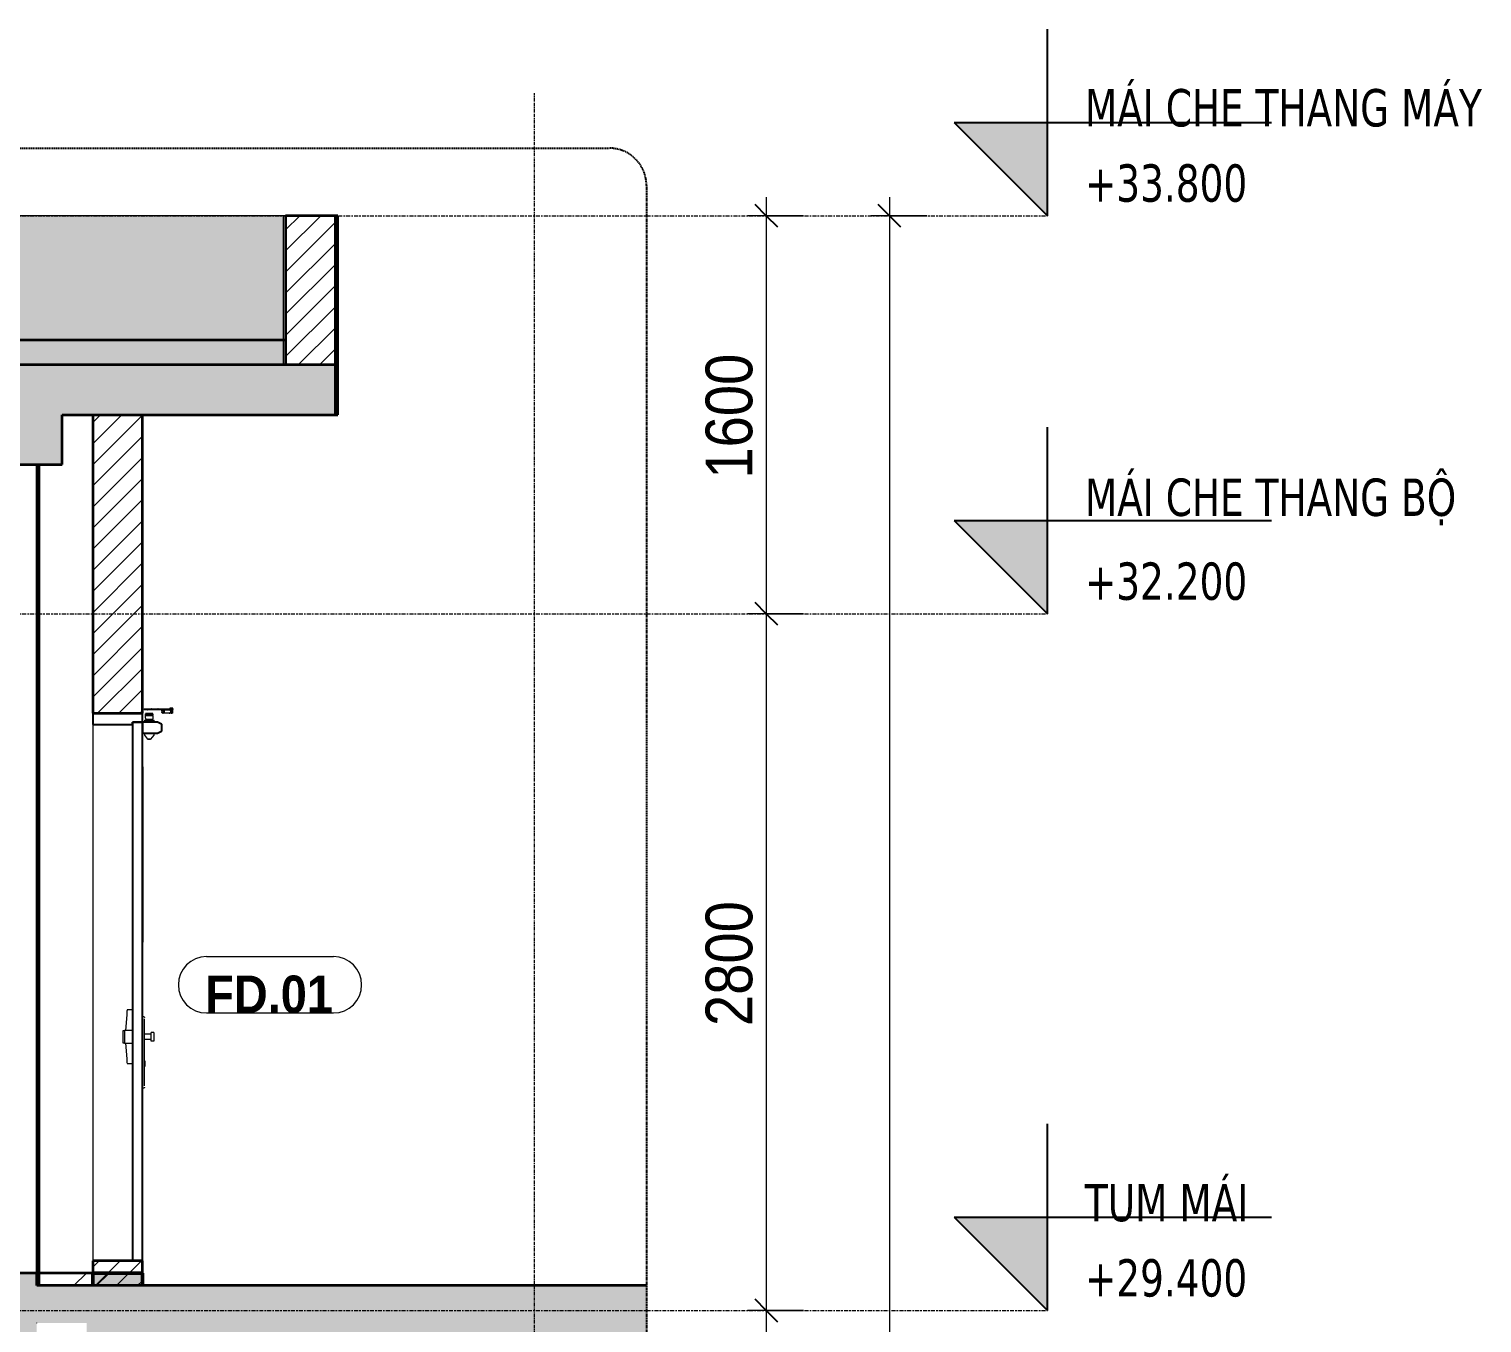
# Model space of a CAD drawing. Header units: millimetres. Extents: x 39389 to 101854, y -4225 to 80933.
# Drawn here: x 93752 to 99590, y 29350 to 34550 of the extents above; entities that cross this region are included whole.
import ezdxf

# ---------------------------------------------------------------- set-up
doc = ezdxf.new("R2010")
doc.units = ezdxf.units.MM
for name, pattern in [('Centre', [31.75, 6.35, -4.7625, 15.875, -4.7625]), ('Grid Line', [22.225, 12.7, -3.175, 3.175, -3.175]), ('Hidden', [7.14375, 4.7625, -2.38125])]:
    doc.linetypes.add(name, pattern=pattern)
for name, color, linetype, lineweight in [('0-5', 90, 'Continuous', 5), ('A-ANNO-DIMS', 211, 'Continuous', 9), ('A-ANNO-DIMS-75', 211, 'Continuous', 9), ('A-DETL-GENF', 92, 'Continuous', 18), ('A-DETL-GENF-2', 254, 'Continuous', 18), ('A-DETL-GENF-3', 92, 'Hidden', 25), ('A-DETL-MEDM', 33, 'Continuous', 35), ('A-DOOR', 31, 'Continuous', 18), ('A-DOOR-4', 31, 'Continuous', 25), ('A-DOOR-FRAM', 31, 'Continuous', 25), ('A-DOOR-FRAM-1', 31, 'Continuous', 18), ('A-DOOR-IDEN', 31, 'Continuous', 9), ('A-FLOR-FNSH-1', 7, 'Continuous', 35), ('A-FLOR-LEVL', 51, 'Continuous', 9), ('A-FLOR-LEVL-1', 51, 'Continuous', 25), ('A-FLOR-LEVL-2', 51, 'Centre', 9), ('A-FLOR-PATT-1', 253, 'Continuous', 18), ('A-FLOR-PATT-2', 8, 'Continuous', 18), ('A-WALL', 113, 'Continuous', 18), ('A-WALL-2', 7, 'Continuous', 35), ('A-WALL-FNSH-1', 250, 'Continuous', 18), ('A-WALL-PATT-1', 111, 'Continuous', 18), ('A-WALL-PATT-4', 111, 'Continuous', 5), ('S-BEAM-1', 43, 'Continuous', 5), ('S-BEAM-3', 90, 'Continuous', 50), ('S-GRID-1', 1, 'Grid Line', 9)]:
    doc.layers.add(name, color=color, linetype=linetype, lineweight=lineweight)
doc.styles.add('Arial_B_2', font='arialbd.ttf', dxfattribs={"width": 0.9, "height": 150})
doc.styles.add('Tahoma_B_1', font='tahomabd.ttf', dxfattribs={"width": 0.85, "height": 150})
doc.styles.add('UTM Avo_1', font='', dxfattribs={"width": 0.9, "height": 187.5})
doc.styles.get('UTM Avo_1').set_extended_font_data('UTM Avo')
doc.dimstyles.new('1_Dim_chi_tiet_2_5_2', dxfattribs={"dimscale": 304.8, "dimtxt": 187.368928, "dimasz": 0.295276, "dimexe": 0.246063, "dimexo": 0.0625, "dimgap": 0.024606, "dimtad": 1, "dimdec": 0, "dimrnd": 5, "dimzin": 0, "dimdsep": 46, "dimtxsty": 'UTM Avo_1', "dimblk1": 'OBLIQUE', "dimblk2": 'OBLIQUE', "dimsah": 1, "dimcen": 0.09, "dimdle": 0.246063, "dimazin": 0, "dimtfac": 1, "dimtdec": 4, "dimtix": 1, "dimtmove": 0, "dimatfit": 3, "dimfxl": 0.492126, "dimfxlon": 1, "dimtvp": 1, "dimtolj": 1, "dimtzin": 0, "dimarcsym": 2})
pattern_1 = [(50, (-74605.9, 15225), (546.553, -47.817), [57.15, -628.65]), (355, (-74605.9, 15225), (-105.728, 573.17), [45.72, -502.92]), (100.451, (-74560.35, 15221), (440.828, 525.35), [48.57, -534.27]), (46.184, (-74605.9, 15377.4), (813.237, -126.128), [85.725, -942.975]), (96.636, (-74538.1, 15366.9), (712.207, 742.283), [72.855, -801.405]), (351.184, (-74605.9, 15377.4), (712.215, 742.276), [68.58, -754.38]), (21, (-74529.7, 15339.3), (454.843, -306.796), [57.15, -628.65]), (326, (-74529.7, 15339.3), (185.406, 552.564), [45.72, -502.92]), (71.451, (-74491.8, 15313.73), (640.251, 245.764), [48.57, -534.27]), (37.5, (-74605.9, 15225), (9.2664, 253.665), [5.029, -491.795, 5.029, -505.511, -504.825]), (37.5, (-74605.9, 15225), (9.2664, 253.665), [-1007.364, 5.029, -499.796]), (7.5, (-74605.9, 15225), (200.4594, 300.5414), [5.029, -286.055, 5.029, -480.365, -192.405]), (7.5, (-74605.9, 15225), (200.4594, 300.5414), [-776.478, 5.029, -187.376]), (327.5, (-74775.82, 15225), (406.7728, -17.1864), [5.029, -185.471, 5.029, -589.331, -788.67]), (327.5, (-74775.82, 15225), (406.7728, -17.1864), [-784.86, 5.029, -783.641]), (317.5, (-74852.02, 15225), (444.388, 76.28), [5.029, -242.621, 5.029, -389.687, -560.07]), (317.5, (-74852.02, 15225), (444.388, 76.28), [-642.366, 5.029, -555.041]), (45, (-74605.9, 15225), (-188.5854, 188.5854), []), (45, (-74605.9, 15510.75), (-188.5854, 188.5854), [])]
pattern_2 = [(45, (91113.644, 15225), (-42.4264, 42.4264), [])]

# ---------------------------------------------------------------- blocks, each defined once
blk = doc.blocks.new('NCV_TKTC_KET CAU_rvt-6-TKCS_THANG BỘ TB1 - MẶT CẮT')
at = {"layer": 'A-FLOR-PATT-1'}
h = blk.add_hatch(dxfattribs=at)
h.set_pattern_fill('FP_7', color=256, style=0, pattern_type=2)
h.set_pattern_definition(pattern_1)
h.paths.add_polyline_path([(-78036.9, 29350), (-78036.9, 29550), (-78038.6, 29550), (-78038.6, 29350)])
h.paths.add_polyline_path([(-71736.9, 29500), (-71511.9, 29500), (-71511.9, 29550), (-71936.9, 29550), (-71936.9, 29500), (-71900, 29500)])
h = blk.add_hatch(dxfattribs=at)
h.set_pattern_fill('FP_7', color=256, style=0, pattern_type=2)
h.set_pattern_definition(pattern_1)
h.paths.add_polyline_path([(-78036.9, 29350), (-78036.9, 29550), (-78038.6, 29550), (-78038.6, 29350)])
h.paths.add_polyline_path([(-71736.9, 29500), (-71511.9, 29500), (-71511.9, 29550), (-71936.9, 29550), (-71936.9, 29500), (-71900, 29500)])
at = {"layer": 'S-BEAM-1'}
h = blk.add_hatch(color=256, dxfattribs=at)
h.paths.add_polyline_path([(-71711.9, 28750), (-71511.9, 28750), (-71511.9, 29150), (-71711.9, 29150)])
h.paths.add_polyline_path([(-71511.9, 29500), (-71511.9, 29550), (-71711.9, 29550), (-71711.9, 29500)])
at = {"layer": 'A-FLOR-FNSH-1'}
for p, q in [((-71511.9, 29550), (-71936.9, 29550)), ((-71511.9, 29500), (-71511.9, 29550))]:
    blk.add_line(p, q, dxfattribs=at)
at = {"layer": 'S-BEAM-3'}
for p, q in [((-71511.9, 29550), (-71711.9, 29550)), ((-71711.9, 29550), (-71711.9, 29500)), ((-71511.9, 29500), (-71511.9, 29550))]:
    blk.add_line(p, q, dxfattribs=at)
blk = doc.blocks.new('FD_01 - FD_01-1200x2200mm-V73-TKCS_THANG BỘ TB1 - MẶT CẮT')
at = {"layer": 'A-DOOR'}
for p, q in [((-71505.9, 31818.5), (-71476.6, 31818.5)), ((-71505.9, 31818.5), (-71505.9, 31815.5)), ((-71476.6, 31818.5), (-71475.4, 31818.5)), ((-71476.6, 31818.5), (-71475.4, 31818.5)), ((-71475.4, 31817.5), (-71476.6, 31817.5)), ((-71475.9, 31818.5), (-71476.5, 31818.5)), ((-71476.5, 31818.5), (-71475.9, 31818.5)), ((-71475.4, 31818.5), (-71449.8, 31818.5)), ((-71449.8, 31818.5), (-71448.8, 31818.5)), ((-71449.8, 31818.5), (-71448.8, 31818.5)), ((-71448.8, 31817.5), (-71449.8, 31817.5)), ((-71448.8, 31818.5), (-71398.2, 31818.5)), ((-71402.1, 31820.3), (-71402.1, 31818.5)), ((-71402.1, 31820.3), (-71390.1, 31820.3)), ((-71390.1, 31820.3), (-71402.1, 31820.3)), ((-71398.2, 31818.5), (-71396.6, 31818.5)), ((-71396.6, 31818.5), (-71397.7, 31818.5)), ((-71396.6, 31818.5), (-71388.9, 31818.5)), ((-71390.1, 31818.5), (-71390.1, 31820.3)), ((-71388.9, 31818.5), (-71388.9, 31818.5)), ((-71388.5, 31815.5), (-71388.5, 31818.5)), ((-71505.9, 31815.5), (-71476.6, 31815.5)), ((-71504.5, 31772), (-71504.5, 31765)), ((-71504.5, 31772), (-71490, 31772)), ((-71500.4, 31798), (-71500, 31798)), ((-71500.4, 31792), (-71500.4, 31798)), ((-71500.4, 31792.9), (-71500.4, 31791.8)), ((-71500, 31792), (-71500.4, 31792)), ((-71500.4, 31781.1), (-71500.4, 31789.4)), ((-71500.4, 31776), (-71470.4, 31776)), ((-71495, 31774), (-71495, 31776)), ((-71491.3, 31774), (-71495, 31774)), ((-71493.9, 31774), (-71493.9, 31772)), ((-71493.4, 31815.5), (-71493.4, 31814.5)), ((-71491.4, 31814.5), (-71493.4, 31814.5)), ((-71493.4, 31814.5), (-71491.4, 31814.5)), ((-71425.4, 31814.5), (-71491.4, 31814.5)), ((-71487.6, 31774), (-71491.3, 31774)), ((-71490, 31772), (-71465.4, 31772)), ((-71487.6, 31776), (-71487.6, 31774)), ((-71482.6, 31774), (-71487.6, 31774)), ((-71477.6, 31774), (-71482.6, 31774)), ((-71477.6, 31774), (-71477.6, 31776)), ((-71476.2, 31774), (-71477.6, 31774)), ((-71477.1, 31774), (-71476.2, 31774)), ((-71476.2, 31774), (-71477.1, 31774)), ((-71476.6, 31815.5), (-71475.4, 31815.5)), ((-71476.6, 31815.5), (-71475.4, 31815.5)), ((-71475.9, 31815.5), (-71476.5, 31815.5)), ((-71476.5, 31815.5), (-71475.9, 31815.5)), ((-71474.9, 31774), (-71476.2, 31774)), ((-71475.9, 31772), (-71475.9, 31774)), ((-71475.4, 31815.5), (-71449.8, 31815.5)), ((-71474.9, 31774), (-71474.9, 31776)), ((-71470.8, 31798), (-71470.4, 31798)), ((-71470.4, 31792), (-71470.8, 31792)), ((-71470.4, 31798), (-71470.4, 31798)), ((-71470.4, 31798), (-71470.4, 31792)), ((-71470.4, 31791.8), (-71470.4, 31792.9)), ((-71470.4, 31792), (-71470.4, 31792)), ((-71470.4, 31789.4), (-71470.4, 31781.1)), ((-71465.4, 31765), (-71465.4, 31772)), ((-71449.8, 31815.5), (-71448.8, 31815.5)), ((-71449.8, 31815.5), (-71448.8, 31815.5)), ((-71448.8, 31815.5), (-71398.2, 31815.5)), ((-71397.6, 31812.5), (-71429.8, 31812.5)), ((-71429.8, 31802.5), (-71397.6, 31802.5)), ((-71425.4, 31814.5), (-71423.4, 31814.5)), ((-71423.4, 31814.5), (-71425.4, 31814.5)), ((-71423.4, 31814.5), (-71423.4, 31815.5)), ((-71401.6, 31814.5), (-71403.6, 31814.5)), ((-71403.6, 31800.5), (-71401.6, 31800.5)), ((-71402.6, 31814.5), (-71402.6, 31811.5)), ((-71402.6, 31814.5), (-71402, 31814.5)), ((-71402.6, 31803.5), (-71402.6, 31800.5)), ((-71402.6, 31800.5), (-71402.6, 31800.5)), ((-71402, 31800.5), (-71402.5, 31800.5)), ((-71402.3, 31800.5), (-71401.5, 31800.5)), ((-71402, 31814.5), (-71402, 31811.9)), ((-71402, 31803.1), (-71402, 31800.5)), ((-71401.6, 31814.5), (-71400.5, 31814.5)), ((-71400.5, 31800.5), (-71401.6, 31800.5)), ((-71401.1, 31815.5), (-71401.1, 31814.5)), ((-71400.5, 31814.5), (-71397.8, 31814.5)), ((-71400.5, 31812.1), (-71400.5, 31814.5)), ((-71400.5, 31800.5), (-71400.5, 31802.9)), ((-71397.8, 31800.5), (-71400.5, 31800.5)), ((-71399.4, 31811.5), (-71397.6, 31811.5)), ((-71397.6, 31803.5), (-71399.4, 31803.5)), ((-71398.2, 31815.5), (-71396.6, 31815.5)), ((-71397.8, 31814.5), (-71394.7, 31814.5)), ((-71394.7, 31800.5), (-71397.8, 31800.5)), ((-71397.6, 31811.5), (-71397.2, 31811.5)), ((-71397.3, 31803.5), (-71397.6, 31803.5)), ((-71395.5, 31803.5), (-71397.3, 31803.5)), ((-71397.2, 31811.5), (-71395.5, 31811.5)), ((-71396.6, 31815.5), (-71388.9, 31815.5)), ((-71393.8, 31814.5), (-71395.8, 31814.5)), ((-71395.8, 31800.5), (-71393.8, 31800.5)), ((-71395.5, 31805.7), (-71395.5, 31809.3)), ((-71394.7, 31814.5), (-71394.7, 31810.6)), ((-71394.7, 31804.6), (-71394.7, 31800.5)), ((-71393.8, 31814.5), (-71392.3, 31814.5)), ((-71392.3, 31800.5), (-71393.8, 31800.5)), ((-71392.3, 31814.5), (-71389.6, 31814.5)), ((-71392.3, 31800.5), (-71392.3, 31814.5)), ((-71389.6, 31800.5), (-71392.3, 31800.5)), ((-71391.1, 31814.5), (-71391.1, 31815.5)), ((-71389.6, 31800.5), (-71389.6, 31814.5)), ((-71388.9, 31815.5), (-71388.9, 31815.5)), ((-71504.4, 31720), (-71504.4, 31712.4)), ((-71504.2, 31711.7), (-71491.2, 31696.3)), ((-71478.7, 31696.3), (-71465.7, 31711.7)), ((-71465.4, 31712.4), (-71465.4, 31720)), ((-71488.4, 31696), (-71481.4, 31696)), ((-71481.4, 31696), (-71488.4, 31696)), ((-71551.9, 31585), (-71553.9, 31585)), ((-71553.9, 31585), (-71553.9, 30880)), ((-71509.9, 31585), (-71511.9, 31585)), ((-71509.9, 30880), (-71509.9, 31585)), ((-71551.9, 30880), (-71553.9, 30880)), ((-71509.9, 30880), (-71511.9, 30880)), ((-71551.9, 30608), (-71574, 30608)), ((-71575.5, 30588.9), (-71580.5, 30525.4)), ((-71505.9, 30580), (-71511.9, 30580)), ((-71503.9, 30302.5), (-71503.9, 30572.5)), ((-71590, 30474.6), (-71590, 30525.4)), ((-71590, 30525.4), (-71583.7, 30525.4)), ((-71583.7, 30474.6), (-71590, 30474.6)), ((-71583.7, 30525.4), (-71583.7, 30474.6)), ((-71551.9, 30525.4), (-71583.7, 30525.4)), ((-71583.7, 30474.6), (-71551.9, 30474.6)), ((-71580.5, 30474.6), (-71575.5, 30411.1)), ((-71551.9, 30474.6), (-71551.9, 30525.4)), ((-71476.9, 30510), (-71503.9, 30510)), ((-71503.9, 30509.7), (-71503.9, 30510)), ((-71503.9, 30490), (-71503.9, 30490.3)), ((-71503.9, 30490), (-71476.9, 30490)), ((-71476.9, 30510), (-71476.9, 30517.5)), ((-71466.9, 30517.5), (-71476.9, 30517.5)), ((-71476.9, 30500), (-71476.9, 30510)), ((-71476.9, 30490), (-71476.9, 30500)), ((-71476.9, 30482.5), (-71476.9, 30490)), ((-71466.9, 30482.5), (-71476.9, 30482.5)), ((-71466.9, 30517.5), (-71466.9, 30510)), ((-71466.9, 30510), (-71466.9, 30500)), ((-71466.9, 30500), (-71466.9, 30490)), ((-71466.9, 30490), (-71466.9, 30482.5)), ((-71574, 30392.1), (-71551.9, 30392.1)), ((-71501.9, 30406), (-71503.9, 30406)), ((-71501.9, 30395.1), (-71503.9, 30395.1)), ((-71503.9, 30377.8), (-71501.9, 30377.8)), ((-71501.9, 30403.2), (-71501.9, 30395.1)), ((-71501.9, 30403), (-71501.9, 30403)), ((-71501.9, 30403), (-71501.9, 30397)), ((-71501.9, 30397), (-71501.9, 30397)), ((-71501.9, 30395.1), (-71501.9, 30396.2)), ((-71501.9, 30395.1), (-71501.9, 30381.2)), ((-71501.9, 30381.2), (-71501.9, 30381.2)), ((-71511.9, 30295), (-71505.9, 30295))]:
    blk.add_line(p, q, dxfattribs=at)
at = {"layer": 'A-DOOR', "flags": 128}
for points in [[(-71398.3, 31807.5), (-71398.3, 31808.3), (-71398.4, 31809), (-71398.6, 31809.7), (-71398.8, 31810.4), (-71399.1, 31811), (-71399.4, 31811.5)], [(-71399.4, 31803.5), (-71399.1, 31804), (-71398.8, 31804.6), (-71398.6, 31805.3), (-71398.4, 31806), (-71398.3, 31806.7), (-71398.3, 31807.5)], [(-71504.2, 31711.7), (-71504.2, 31711.7), (-71504.2, 31711.8), (-71504.3, 31711.8), (-71504.3, 31711.8), (-71504.3, 31711.9), (-71504.3, 31711.9), (-71504.3, 31712), (-71504.4, 31712), (-71504.4, 31712), (-71504.4, 31712.1), (-71504.4, 31712.1), (-71504.4, 31712.2), (-71504.4, 31712.2), (-71504.4, 31712.3), (-71504.4, 31712.3), (-71504.4, 31712.3), (-71504.4, 31712.4), (-71504.4, 31712.4)], [(-71465.4, 31712.4), (-71465.4, 31712.4), (-71465.4, 31712.3), (-71465.4, 31712.3), (-71465.5, 31712.2), (-71465.5, 31712.2), (-71465.5, 31712.1), (-71465.5, 31712.1), (-71465.5, 31712.1), (-71465.5, 31712), (-71465.5, 31712), (-71465.5, 31711.9), (-71465.6, 31711.9), (-71465.6, 31711.9), (-71465.6, 31711.8), (-71465.6, 31711.8), (-71465.7, 31711.7), (-71465.7, 31711.7), (-71465.7, 31711.7)], [(-71490.5, 31696), (-71490.5, 31696), (-71490.6, 31696), (-71490.6, 31696), (-71490.7, 31696), (-71490.7, 31696), (-71490.7, 31696), (-71490.8, 31696), (-71490.8, 31696), (-71490.8, 31696.1), (-71490.9, 31696.1), (-71490.9, 31696.1), (-71490.9, 31696.1), (-71491, 31696.1), (-71491, 31696.1), (-71491, 31696.2), (-71491.1, 31696.2), (-71491.1, 31696.2), (-71491.1, 31696.2), (-71491.1, 31696.3), (-71491.2, 31696.3), (-71491.2, 31696.3), (-71491.2, 31696.3)], [(-71490.5, 31696), (-71490.5, 31696), (-71490.5, 31696), (-71490.5, 31696), (-71490.4, 31696), (-71490.4, 31696), (-71490.4, 31696), (-71490.3, 31696), (-71490.2, 31696), (-71490.2, 31696), (-71490.1, 31696), (-71490, 31696), (-71489.9, 31696), (-71489.8, 31696), (-71489.7, 31696), (-71489.5, 31696), (-71489.4, 31696), (-71489.3, 31696), (-71489.1, 31696), (-71489, 31696), (-71488.8, 31696), (-71488.7, 31696), (-71488.5, 31696), (-71488.3, 31696), (-71488.1, 31696), (-71487.9, 31696), (-71487.8, 31696), (-71487.6, 31696), (-71487.4, 31696), (-71487.2, 31696), (-71487, 31696), (-71486.7, 31696), (-71486.5, 31696), (-71486.3, 31696), (-71486.1, 31696), (-71485.9, 31696), (-71485.7, 31696), (-71485.4, 31696), (-71485.2, 31696), (-71485, 31696), (-71484.8, 31696), (-71484.6, 31696), (-71484.3, 31696), (-71484.1, 31696), (-71483.9, 31696), (-71483.7, 31696), (-71483.5, 31696), (-71483.2, 31696), (-71483, 31696), (-71482.8, 31696), (-71482.6, 31696), (-71482.4, 31696), (-71482.2, 31696), (-71482, 31696), (-71481.8, 31696), (-71481.7, 31696), (-71481.5, 31696), (-71481.3, 31696), (-71481.1, 31696), (-71481, 31696), (-71480.8, 31696), (-71480.7, 31696), (-71480.5, 31696), (-71480.4, 31696), (-71480.3, 31696), (-71480.2, 31696), (-71480, 31696), (-71479.9, 31696), (-71479.8, 31696), (-71479.8, 31696), (-71479.7, 31696), (-71479.6, 31696), (-71479.6, 31696), (-71479.5, 31696), (-71479.5, 31696), (-71479.4, 31696), (-71479.4, 31696), (-71479.4, 31696), (-71479.4, 31696)], [(-71479.4, 31696), (-71479.4, 31696), (-71479.4, 31696), (-71479.4, 31696), (-71479.4, 31696), (-71479.5, 31696), (-71479.5, 31696), (-71479.6, 31696), (-71479.6, 31696), (-71479.7, 31696), (-71479.8, 31696), (-71479.9, 31696), (-71480, 31696), (-71480.1, 31696), (-71480.2, 31696), (-71480.3, 31696), (-71480.5, 31696), (-71480.6, 31696), (-71480.7, 31696), (-71480.9, 31696), (-71481.1, 31696), (-71481.2, 31696), (-71481.4, 31696), (-71481.6, 31696), (-71481.7, 31696), (-71481.9, 31696), (-71482.1, 31696), (-71482.3, 31696), (-71482.5, 31696), (-71482.7, 31696), (-71482.9, 31696), (-71483.1, 31696), (-71483.3, 31696), (-71483.6, 31696), (-71483.8, 31696), (-71484, 31696), (-71484.2, 31696), (-71484.4, 31696), (-71484.7, 31696), (-71484.9, 31696), (-71485.1, 31696), (-71485.3, 31696), (-71485.5, 31696), (-71485.8, 31696), (-71486, 31696), (-71486.2, 31696), (-71486.4, 31696), (-71486.6, 31696), (-71486.8, 31696), (-71487.1, 31696), (-71487.3, 31696), (-71487.5, 31696), (-71487.7, 31696), (-71487.8, 31696), (-71488, 31696), (-71488.2, 31696), (-71488.4, 31696), (-71488.6, 31696), (-71488.7, 31696), (-71488.9, 31696), (-71489, 31696), (-71489.2, 31696), (-71489.3, 31696), (-71489.5, 31696), (-71489.6, 31696), (-71489.7, 31696), (-71489.8, 31696), (-71489.9, 31696), (-71490, 31696), (-71490.1, 31696), (-71490.2, 31696), (-71490.3, 31696), (-71490.3, 31696), (-71490.4, 31696), (-71490.4, 31696), (-71490.5, 31696), (-71490.5, 31696), (-71490.5, 31696), (-71490.5, 31696)], [(-71478.7, 31696.3), (-71478.7, 31696.3), (-71478.7, 31696.3), (-71478.7, 31696.2), (-71478.8, 31696.2), (-71478.8, 31696.2), (-71478.8, 31696.2), (-71478.9, 31696.2), (-71478.9, 31696.1), (-71478.9, 31696.1), (-71478.9, 31696.1), (-71479, 31696.1), (-71479, 31696.1), (-71479, 31696.1), (-71479.1, 31696), (-71479.1, 31696), (-71479.2, 31696), (-71479.2, 31696), (-71479.2, 31696), (-71479.3, 31696), (-71479.3, 31696), (-71479.3, 31696), (-71479.4, 31696)], [(-71574, 30608), (-71574, 30607.5), (-71574.1, 30606.1), (-71574.3, 30603.8), (-71574.6, 30600.8), (-71574.8, 30597.2), (-71575.2, 30593.1), (-71575.5, 30588.9)], [(-71505.9, 30580), (-71505.9, 30580), (-71505.8, 30580), (-71505.7, 30580), (-71505.6, 30580), (-71505.5, 30580), (-71505.5, 30579.9), (-71505.4, 30579.9), (-71505.3, 30579.9), (-71505.2, 30579.9), (-71505.2, 30579.8), (-71505.1, 30579.8), (-71505, 30579.8)], [(-71504.9, 30579.7), (-71504.8, 30579.7), (-71504.7, 30579.6), (-71504.7, 30579.6), (-71504.6, 30579.5), (-71504.6, 30579.4), (-71504.5, 30579.4), (-71504.4, 30579.3), (-71504.4, 30579.3), (-71504.3, 30579.2), (-71504.3, 30579.1), (-71504.3, 30579.1), (-71504.2, 30579), (-71504.2, 30578.9), (-71504.1, 30578.9), (-71504.1, 30578.8), (-71504.1, 30578.7), (-71504, 30578.6), (-71504, 30578.6), (-71504, 30578.5), (-71504, 30578.4), (-71504, 30578.3), (-71504, 30578.3), (-71503.9, 30578.2), (-71503.9, 30578.1), (-71503.9, 30578), (-71503.9, 30578)], [(-71575.5, 30411.1), (-71575.2, 30406.9), (-71574.8, 30402.8), (-71574.6, 30399.2), (-71574.3, 30396.2), (-71574.1, 30393.9), (-71574, 30392.5), (-71574, 30392.1)], [(-71505, 30295.2), (-71505.1, 30295.2), (-71505.1, 30295.2), (-71505.2, 30295.1), (-71505.3, 30295.1), (-71505.4, 30295.1), (-71505.4, 30295.1), (-71505.5, 30295), (-71505.6, 30295), (-71505.7, 30295), (-71505.8, 30295), (-71505.8, 30295), (-71505.9, 30295), (-71505.9, 30295)], [(-71503.9, 30297), (-71503.9, 30296.9), (-71503.9, 30296.8), (-71504, 30296.8), (-71504, 30296.7), (-71504, 30296.6), (-71504, 30296.5), (-71504, 30296.4), (-71504, 30296.4), (-71504.1, 30296.3), (-71504.1, 30296.2), (-71504.1, 30296.1), (-71504.2, 30296.1), (-71504.2, 30296), (-71504.2, 30295.9), (-71504.3, 30295.9), (-71504.3, 30295.8), (-71504.4, 30295.7), (-71504.4, 30295.7), (-71504.5, 30295.6), (-71504.5, 30295.6), (-71504.6, 30295.5), (-71504.7, 30295.5), (-71504.7, 30295.4), (-71504.8, 30295.4), (-71504.9, 30295.3)]]:
    blk.add_lwpolyline(points, dxfattribs=at)
at = {"layer": 'A-DOOR'}
for centre, major_axis, ratio, start_param, end_param in [((-71500.4, 31786), (0, 12), 0.000349, 5.323254, 6.283185), ((-71500.4, 31786), (0, 6), 0.000349, 5.323254, 6.283185), ((-71500.4, 31788), (0, 12), 0.000349, 2.181662, 3.141593), ((-71470.4, 31786), (0, 12), 0.000349, 5.323254, 6.283185), ((-71470.4, 31786), (0, 6), 0.000349, 5.323254, 6.283185), ((-71470.4, 31788), (0, 12), 0.000349, 2.181662, 3.141593), ((-71403.6, 31807.5), (0, 7), 0.259156, 0, 0.954476), ((-71403.6, 31807.5), (0, 7), 0.259156, 2.18475, 3.141593), ((-71401.6, 31807.5), (0, 7), 0.259156, 0, 0.956212), ((-71401.6, 31807.5), (0, 7), 0.259156, 2.356194, 3.141593), ((-71395.8, 31807.5), (0, 7), 0.259156, 0, 1.570796), ((-71395.8, 31807.5), (0, 7), 0.259156, 1.570796, 3.141593), ((-71393.8, 31807.5), (0, 7), 0.259156, 0, 1.570796), ((-71393.8, 31807.5), (0, 7), 0.259156, 1.570796, 3.141593), ((-71398.5, 31807.5), (0, 5), 0.965835, 4.942493, 5.632805), ((-71398.5, 31807.5), (0, 5), 0.965835, 3.791973, 4.482285), ((-71397.6, 31807.5), (0, 5), 0.965835, 5.497787, 5.759587), ((-71397.6, 31807.5), (0, 5), 0.965835, 3.665191, 3.926991), ((-71394.4, 31807.5), (0, 2.5), 0.259156, 4.712389, 7.853982), ((-71394.4, 31807.5), (0, 2.5), 0.259156, 1.570796, 4.712389)]:
    blk.add_ellipse(centre, major_axis=major_axis, ratio=ratio, start_param=start_param, end_param=end_param, dxfattribs=at)
at = {"layer": 'A-DOOR-4'}
for p, q in [((-71511.9, 31765), (-71551.9, 31765)), ((-71551.9, 31765), (-71551.9, 29600)), ((-71511.9, 29600), (-71511.9, 31765)), ((-71452.1, 31765), (-71511.9, 31765)), ((-71511.9, 31765), (-71511.9, 31720)), ((-71470.8, 31798), (-71500, 31798)), ((-71500, 31798), (-71500, 31792)), ((-71500, 31792), (-71470.8, 31792)), ((-71470.8, 31792), (-71470.8, 31798)), ((-71435.6, 31756.1), (-71451.1, 31764.7)), ((-71511.9, 31720), (-71452.1, 31720)), ((-71451.1, 31720.3), (-71435.6, 31728.9)), ((-71434.6, 31730.7), (-71434.6, 31754.3)), ((-71551.9, 29600), (-71511.9, 29600))]:
    blk.add_line(p, q, dxfattribs=at)
at = {"layer": 'A-DOOR-4', "flags": 128}
for points in [[(-71424.7, 31807.5), (-71424.8, 31808.7), (-71425.3, 31809.8), (-71426, 31810.8), (-71426.9, 31811.6), (-71428, 31812.2), (-71429.2, 31812.5), (-71430.5, 31812.5), (-71431.7, 31812.2), (-71432.8, 31811.6), (-71433.7, 31810.8), (-71434.4, 31809.8), (-71434.9, 31808.7), (-71435, 31807.5)], [(-71435, 31807.5), (-71434.9, 31806.3), (-71434.4, 31805.2), (-71433.7, 31804.2), (-71432.8, 31803.4), (-71431.7, 31802.8), (-71430.5, 31802.5), (-71429.2, 31802.5), (-71428, 31802.8), (-71426.9, 31803.4), (-71426, 31804.2), (-71425.3, 31805.2), (-71424.8, 31806.3), (-71424.7, 31807.5)]]:
    blk.add_lwpolyline(points, dxfattribs=at)
at = {"layer": 'A-DOOR-4'}
for centre, start, end in [((-71452.1, 31763), 60.80251, 90), ((-71452.1, 31722), 270, 299.19749), ((-71436.6, 31754.3), 0, 60.80251), ((-71436.6, 31730.7), 299.19749, 0)]:
    blk.add_arc(centre, 2, start, end, dxfattribs=at)
at = {"layer": 'A-DOOR-FRAM'}
for p, q in [((-71511.9, 31800), (-71711.9, 31800)), ((-71711.9, 31800), (-71711.9, 31755)), ((-71551.9, 31755), (-71551.9, 31765)), ((-71551.9, 31765), (-71511.9, 31765)), ((-71511.9, 31765), (-71511.9, 31800)), ((-71711.9, 31755), (-71551.9, 31755))]:
    blk.add_line(p, q, dxfattribs=at)
at = {"layer": 'A-DOOR-FRAM-1'}
blk.add_line((-71711.9, 31755), (-71711.9, 29600), dxfattribs=at)
blk = doc.blocks.new('BORDER VIEW - BORDER VIEW-3755933-TKCS_THANG BỘ TB1 - MẶT CẮT')
at = {"layer": 'A-DETL-GENF-3'}
for p, q in [((-78296.9, 34071.5), (-69636.8, 34071.5)), ((-69486.8, 33921.5), (-69486.8, -2550))]:
    blk.add_line(p, q, dxfattribs=at)
blk.add_arc((-69636.8, 33921.5), 150, 0, 90, dxfattribs=at)
blk = doc.blocks.new('Level - CAO ĐỘ LEVEL-350587-TKCS_THANG BỘ TB1 - MẶT CẮT')
at = {"layer": 'A-FLOR-LEVL'}
blk.add_hatch(color=256, dxfattribs=at).paths.add_polyline_path([(-67875.6, 2575), (-67875.6, 2200), (-68250.6, 2575)])
at = {"layer": 'A-FLOR-LEVL-1'}
for p, q in [((-67875.6, 2200), (-67875.6, 2950)), ((-68250.6, 2575), (-67875.6, 2200)), ((-68250.6, 2575), (-66975.6, 2575))]:
    blk.add_line(p, q, dxfattribs=at)
blk = doc.blocks.new('DIMBLOCK206-TKCS_THANG BỘ TB1 - MẶT CẮT')
at = {"layer": 'A-ANNO-DIMS-75'}
for p, q in [((96713.9, 33875), (96713.9, 32200)), ((96863.9, 33800), (96638.9, 33800)), ((96713.9, 33800), (96863.9, 33800)), ((96863.9, 32200), (96638.9, 32200)), ((96713.9, 32200), (96863.9, 32200))]:
    blk.add_line(p, q, dxfattribs=at)
at = {"layer": 'A-ANNO-DIMS-75', "lineweight": 25}
for p, q in [((96713.9, 33800), (96668.9, 33845)), ((96713.9, 33800), (96758.9, 33755)), ((96713.9, 32200), (96668.9, 32245)), ((96713.9, 32200), (96758.9, 32155))]:
    blk.add_line(p, q, dxfattribs=at)
at = {"layer": 'A-ANNO-DIMS-75', "color": 0, "insert": (96470.3, 32743.2), "char_height": 187.5, "width": 616.236, "attachment_point": 1, "rotation": 90, "line_spacing_factor": 1.110334, "style": 'UTM Avo_1'}
blk.add_mtext('1600', dxfattribs=at)
blk = doc.blocks.new('_Oblique')
at = {"color": 0, "linetype": 'ByBlock', "lineweight": -2}
blk.add_line((-0.5, -0.5), (0.5, 0.5), dxfattribs=at)
blk = doc.blocks.new('DIMBLOCK207-TKCS_THANG BỘ TB1 - MẶT CẮT')
at = {"layer": 'A-ANNO-DIMS-75', "lineweight": 25}
for p, q in [((96713.9, 32200), (96668.9, 32245)), ((96713.9, 32200), (96758.9, 32155)), ((96713.9, 29400), (96668.9, 29445)), ((96713.9, 29400), (96758.9, 29355))]:
    blk.add_line(p, q, dxfattribs=at)
at = {"layer": 'A-ANNO-DIMS-75'}
for p, q in [((96863.9, 32200), (96638.9, 32200)), ((96713.9, 32200), (96713.9, 29400)), ((96713.9, 32200), (96863.9, 32200)), ((96863.9, 29400), (96638.9, 29400)), ((96713.9, 29400), (96863.9, 29400))]:
    blk.add_line(p, q, dxfattribs=at)
at = {"layer": 'A-ANNO-DIMS-75', "color": 0, "insert": (96470.3, 30543.2), "char_height": 187.5, "width": 616.236, "attachment_point": 1, "rotation": 90, "line_spacing_factor": 1.110334, "style": 'UTM Avo_1'}
blk.add_mtext('2800', dxfattribs=at)
blk = doc.blocks.new('DIMBLOCK208-TKCS_THANG BỘ TB1 - MẶT CẮT')
at = {"layer": 'A-ANNO-DIMS-75', "lineweight": 25}
for p, q in [((96713.9, 29400), (96668.9, 29445)), ((96713.9, 29400), (96758.9, 29355)), ((96713.9, 26000), (96668.9, 26045)), ((96713.9, 26000), (96758.9, 25955))]:
    blk.add_line(p, q, dxfattribs=at)
at = {"layer": 'A-ANNO-DIMS-75'}
for p, q in [((96863.9, 29400), (96638.9, 29400)), ((96713.9, 29400), (96713.9, 26000)), ((96713.9, 29400), (96863.9, 29400)), ((96863.9, 26000), (96638.9, 26000)), ((96713.9, 26000), (96863.9, 26000))]:
    blk.add_line(p, q, dxfattribs=at)
at = {"layer": 'A-ANNO-DIMS-75', "color": 0, "insert": (96470.3, 27443.2), "char_height": 187.5, "width": 616.236, "attachment_point": 1, "rotation": 90, "line_spacing_factor": 1.110334, "style": 'UTM Avo_1'}
blk.add_mtext('3400', dxfattribs=at)
blk = doc.blocks.new('DIMBLOCK217-TKCS_THANG BỘ TB1 - MẶT CẮT')
at = {"layer": 'A-ANNO-DIMS-75'}
for p, q in [((97208.9, 33875), (97208.9, -2075)), ((97358.9, 33800), (97133.9, 33800)), ((97208.9, 33800), (97358.9, 33800)), ((97358.9, -2000), (97133.9, -2000)), ((97208.9, -2000), (97358.9, -2000))]:
    blk.add_line(p, q, dxfattribs=at)
at = {"layer": 'A-ANNO-DIMS-75', "lineweight": 25}
for p, q in [((97208.9, 33800), (97163.9, 33845)), ((97208.9, 33800), (97253.9, 33755)), ((97208.9, -2000), (97163.9, -1955)), ((97208.9, -2000), (97253.9, -2045))]:
    blk.add_line(p, q, dxfattribs=at)
at = {"layer": 'A-ANNO-DIMS-75', "color": 0, "insert": (96965.3, 15579), "char_height": 187.5, "width": 770.294, "attachment_point": 1, "rotation": 90, "line_spacing_factor": 1.110334, "style": 'UTM Avo_1'}
blk.add_mtext('35800', dxfattribs=at)
blk = doc.blocks.new('STN_Door Tag - STN_Door Tag-1788670-TKCS_THANG BỘ TB1 - MẶT CẮT')
at = {"layer": 'A-DOOR-IDEN'}
for p, q in [((-77927.8, 2664), (-77417.8, 2664)), ((-77927.8, 2437.6), (-77417.8, 2437.6))]:
    blk.add_line(p, q, dxfattribs=at)
for centre, start, end in [((-77927.8, 2550.8), 90, 270), ((-77417.8, 2550.8), 270, 90)]:
    blk.add_arc(centre, 113.2, start, end, dxfattribs=at)

msp = doc.modelspace()

# ---------------------------------------------------------------- hatches: boundary and pattern name
at = {"layer": 'A-DETL-GENF-2'}
h = msp.add_hatch(dxfattribs=at)
h.set_pattern_fill('FP_7', color=256, style=0, pattern_type=2)
h.set_pattern_definition([(50, (91113.64, 15225), (546.553, -47.817), [57.15, -628.65]), (355, (91113.64, 15225), (-105.728, 573.17), [45.72, -502.92]), (100.451, (91159.2, 15221), (440.828, 525.35), [48.57, -534.27]), (46.184, (91113.64, 15377.4), (813.237, -126.128), [85.725, -942.975]), (96.636, (91181.4, 15366.9), (712.207, 742.283), [72.855, -801.405]), (351.184, (91113.64, 15377.4), (712.215, 742.276), [68.58, -754.38]), (21, (91189.84, 15339.3), (454.843, -306.796), [57.15, -628.65]), (326, (91189.84, 15339.3), (185.406, 552.564), [45.72, -502.92]), (71.451, (91227.75, 15313.73), (640.251, 245.764), [48.57, -534.27]), (37.5, (91113.64, 15225), (9.2664, 253.665), [5.029, -491.795, 5.029, -505.511, -504.825]), (37.5, (91113.64, 15225), (9.2664, 253.665), [-1007.364, 5.029, -499.796]), (7.5, (91113.64, 15225), (200.4594, 300.5414), [5.029, -286.055, 5.029, -480.365, -192.405]), (7.5, (91113.64, 15225), (200.4594, 300.5414), [-776.478, 5.029, -187.376]), (327.5, (90943.72, 15225), (406.7728, -17.1864), [5.029, -185.471, 5.029, -589.331, -788.67]), (327.5, (90943.72, 15225), (406.7728, -17.1864), [-784.86, 5.029, -783.641]), (317.5, (90867.52, 15225), (444.388, 76.2803), [5.029, -242.621, 5.029, -389.687, -560.07]), (317.5, (90867.52, 15225), (444.388, 76.2803), [-642.366, 5.029, -555.041]), (45, (91113.64, 15225), (-188.5854, 188.5854), []), (45, (91113.64, 15510.75), (-188.5854, 188.5854), [])])
h.paths.add_polyline_path([(87786.3, 50), (87786.3, 650), (87486.3, 650), (87486.3, 50)])
h.paths.add_polyline_path([(94286, 1350), (94286, 1960), (95280.4, 1960), (95280.4, 2130), (94286, 2130), (94286, 2150), (91202.6, 2150), (91202.6, 1750), (91402.6, 1750), (91402.6, 1980), (93782.6, 1980), (93782.6, 1960), (94086, 1960), (94086, 1350)])
h.paths.add_polyline_path([(87786.3, 3110), (87786.3, 3710), (87482.6, 3710), (87482.6, 3110)])
h.paths.add_polyline_path([(94086, 4750), (94284.2, 4750), (94284.2, 5360), (95235.3, 5360), (95235.3, 5530), (94286, 5530), (94286, 5550), (91720.6, 5550), (91720.6, 5150), (91920.6, 5150), (91920.6, 5380), (94086, 5380)])
h.paths.add_polyline_path([(87682.6, 5380), (87682.6, 5600), (87484.7, 5600), (87484.7, 5380)])
h.paths.add_polyline_path([(87482.6, 6700), (87782.6, 6700), (87782.6, 7300), (87482.6, 7300)])
h.paths.add_polyline_path([(94086, 8150), (94284.2, 8150), (94284.2, 8760), (95227.8, 8760), (95227.8, 8930), (94286, 8930), (94286, 8950), (91720.6, 8950), (91720.6, 8550), (91920.6, 8550), (91920.6, 8780), (94086, 8780)])
h.paths.add_polyline_path([(87484.7, 8780), (87684.7, 8780), (87684.7, 9000), (87484.7, 9000)])
h.paths.add_polyline_path([(87782.6, 10100), (87782.6, 10700), (87482.6, 10700), (87482.6, 10100)])
h.paths.add_polyline_path([(94132.3, 11550), (94284.2, 11550), (94284.2, 12160), (95310.4, 12160), (95310.4, 12330), (94286, 12330), (94286, 12350), (91720.6, 12350), (91720.6, 11950), (91920.6, 11950), (91920.6, 12180), (94086, 12180), (94086, 11550)])
h.paths.add_polyline_path([(87482.6, 12180), (87684.7, 12180), (87684.7, 12400), (87482.6, 12400)])
h.paths.add_polyline_path([(87482.6, 13500), (87786.3, 13500), (87786.3, 14100), (87482.6, 14100)])
h.paths.add_polyline_path([(94086, 14950), (94284.2, 14950), (94284.2, 15560), (95220.3, 15560), (95220.3, 15730), (94286, 15730), (94286, 15750), (91720.6, 15750), (91720.6, 15350), (91920.6, 15350), (91920.6, 15580), (94086, 15580), (94086, 15237.8)])
h.paths.add_polyline_path([(87482.6, 15580), (87684.7, 15580), (87684.7, 15800), (87482.6, 15800)])
h.paths.add_polyline_path([(87482.6, 16900), (87786.3, 16900), (87786.3, 17500), (87482.6, 17500)])
h.paths.add_polyline_path([(94284.2, 18350), (94284.2, 18960), (95310.4, 18960), (95310.4, 19130), (94286, 19130), (94286, 19150), (91720.6, 19150), (91720.6, 18750), (91920.6, 18750), (91920.6, 18980), (94086, 18980), (94086, 18350)])
h.paths.add_polyline_path([(87682.6, 18980), (87682.6, 19200), (87472.6, 19200), (87472.6, 18980)])
h.paths.add_polyline_path([(87482.6, 20300), (87786.3, 20300), (87786.3, 20900), (87482.6, 20900)])
h.paths.add_polyline_path([(94284.2, 21750), (94284.2, 22360), (95220.3, 22360), (95220.3, 22530), (94286, 22530), (94286, 22550), (91720.6, 22550), (91720.6, 22150), (91920.6, 22150), (91920.6, 22380), (94086, 22380), (94086, 21750)])
h.paths.add_polyline_path([(87682.6, 22380), (87682.6, 22600), (87482.6, 22600), (87482.6, 22380)])
h.paths.add_polyline_path([(87482.6, 23700), (87786.3, 23700), (87786.3, 24300), (87482.6, 24300)])
h.paths.add_polyline_path([(94086, 25150), (94284.2, 25150), (94284.2, 25760), (95272.1, 25760), (95272.1, 25930), (94286, 25930), (94286, 25950), (91720.6, 25950), (91720.6, 25550), (91920.6, 25550), (91920.6, 25780), (94086, 25780)])
h.paths.add_polyline_path([(87682.6, 25780), (87682.6, 26000), (87482.6, 26000), (87482.6, 25780)])
h.paths.add_polyline_path([(87482.6, 27200), (87786.3, 27200), (87786.3, 27800), (87482.6, 27800), (87482.6, 27421.1)])
h.paths.add_polyline_path([(93782.6, 28750), (93782.6, 29350), (93982.6, 29350), (93982.6, 29150), (96232.7, 29150), (96232.7, 29500), (93782.6, 29500), (93782.6, 29550), (91720.6, 29550), (91720.6, 29150), (91920.6, 29150), (91920.6, 29350), (93582.6, 29350), (93582.6, 28750)])
h.paths.add_polyline_path([(87482.6, 29350), (87680.9, 29350), (87680.9, 29650), (87482.6, 29650)])
h.paths.add_polyline_path([(93884.2, 32800), (93884.2, 33000), (94982.6, 33000), (94982.6, 33200), (87482.6, 33200), (87482.6, 33000), (93582.6, 33000), (93582.6, 32800), (93819.6, 32800)])
at = {"layer": 'A-FLOR-PATT-2'}
h = msp.add_hatch(dxfattribs=at)
h.set_pattern_fill('FP_8', color=256, style=0, pattern_type=2)
h.set_pattern_definition([(50, (91113.64, 15225), (273.276, -23.909), [28.575, -314.325]), (355, (91113.64, 15225), (-52.8646, 286.585), [22.86, -251.46]), (100.451, (91136.42, 15223), (220.414, 262.6745), [24.285, -267.135]), (46.184, (91113.64, 15301.2), (406.6187, -63.0646), [42.862, -471.487]), (96.636, (91147.53, 15295.94), (356.104, 371.141), [36.428, -400.703]), (351.184, (91113.64, 15301.2), (356.107, 371.138), [34.29, -377.19]), (21, (91151.74, 15282.15), (227.4212, -153.3982), [28.575, -314.325]), (326, (91151.74, 15282.15), (92.7027, 276.282), [22.86, -251.46]), (71.451, (91170.7, 15269.37), (320.1254, 122.8816), [24.285, -267.135]), (37.5, (91113.64, 15225), (4.6325, 126.8326), [2.515, -245.897, 2.515, -252.755, -252.413]), (37.5, (91113.64, 15225), (4.6325, 126.8326), [-503.682, 2.515, -249.898]), (7.5, (91113.64, 15225), (100.2292, 150.2711), [2.515, -143.027, 2.515, -240.182, -96.203]), (7.5, (91113.64, 15225), (100.2292, 150.2711), [-388.239, 2.515, -93.688]), (327.5, (91028.68, 15225), (203.38684, -8.5935), [2.515, -92.735, 2.515, -294.665, -394.335]), (327.5, (91028.68, 15225), (203.38684, -8.5935), [-392.43, 2.515, -391.82]), (317.5, (90990.58, 15225), (222.1944, 38.1398), [2.515, -121.31, 2.515, -194.843, -280.035]), (317.5, (90990.58, 15225), (222.1944, 38.1398), [-321.183, 2.515, -277.52]), (45, (91113.64, 15225), (-94.2927, 94.2927), []), (45, (91113.64, 15367.88), (-94.2927, 94.2927), [])])
h.paths.add_polyline_path([(93819.6, 33200), (94782.6, 33200), (94782.6, 33300), (87684.2, 33300), (87684.2, 33200), (93582.6, 33200)])
at = {"layer": 'A-WALL-PATT-1'}
h = msp.add_hatch(dxfattribs=at)
h.set_pattern_fill('FP_6', color=256, style=0, pattern_type=2)
h.set_pattern_definition(pattern_2)
h.paths.add_polyline_path([(94982.6, 33200), (94982.6, 33800), (94782.6, 33800), (94782.6, 33200)])
h = msp.add_hatch(dxfattribs=at)
h.set_pattern_fill('FP_6', color=256, style=0, pattern_type=2)
h.set_pattern_definition(pattern_2)
h.paths.add_polyline_path([(94007.6, 29500), (94207.6, 29500), (94207.6, 29600), (94007.6, 29600)])
h.paths.add_polyline_path([(94007.6, 31800), (94207.6, 31800), (94207.6, 33000), (94007.6, 33000), (94007.6, 32294.5)])
h = msp.add_hatch(dxfattribs=at)
h.set_pattern_fill('FP_11', color=256, style=0, pattern_type=2)
h.set_pattern_definition([(45, (91113.644, 15225), (-39.77476, 39.77476), [])])
h.paths.add_polyline_path([(93792.6, 26000), (93792.6, 29350), (93782.6, 29350), (93782.6, 26000)])
at = {"layer": 'A-WALL-PATT-4'}
msp.add_hatch(color=256, dxfattribs=at).paths.add_polyline_path([(93819.6, 33300), (94772.6, 33300), (94772.6, 33800), (87694.2, 33800), (87694.2, 33300), (93782.6, 33300)])

# ---------------------------------------------------------------- linework, layer by layer
at = {"layer": 'A-DETL-MEDM'}
for p, q in [((94982.6, 33200), (87482.6, 33200)), ((94982.6, 33000), (94982.6, 33200)), ((93884.2, 32800), (93884.2, 33000)), ((93884.2, 33000), (94982.6, 33000)), ((93582.6, 32800), (93884.2, 32800)), ((93782.6, 29550), (91720.6, 29550)), ((93782.6, 29500), (93782.6, 29550)), ((96232.7, 29500), (93782.6, 29500))]:
    msp.add_line(p, q, dxfattribs=at)
at = {"layer": 'A-FLOR-FNSH-1'}
msp.add_line((94782.6, 33300), (87684.2, 33300), dxfattribs=at)
at = {"layer": 'A-FLOR-LEVL-2'}
for p, q in [((85744.3, 33800), (97843.9, 33800)), ((85744.3, 32200), (97843.9, 32200)), ((85744.3, 29400), (97843.9, 29400))]:
    msp.add_line(p, q, dxfattribs=at)
at = {"layer": 'A-WALL'}
msp.add_line((94772.6, 33800), (87694.2, 33800), dxfattribs=at)
at = {"layer": 'A-WALL-2'}
for p, q in [((94782.6, 33800), (94782.6, 33200)), ((94992.6, 33800), (94782.6, 33800)), ((94982.6, 33200), (94982.6, 33800)), ((94992.6, 33000), (94992.6, 33800)), ((94007.6, 33000), (94007.6, 31800)), ((94207.6, 31800), (94207.6, 33000)), ((94982.6, 33000), (94992.6, 33000)), ((93782.6, 32800), (93782.6, 29550)), ((93792.6, 29500), (93792.6, 32800)), ((94007.6, 31800), (94207.6, 31800)), ((94007.6, 29600), (94007.6, 29500)), ((94207.6, 29600), (94007.6, 29600)), ((94207.6, 29500), (94207.6, 29600))]:
    msp.add_line(p, q, dxfattribs=at)
at = {"layer": 'A-WALL-FNSH-1'}
for p, q in [((94782.6, 33800), (94772.6, 33800)), ((94772.6, 33800), (94772.6, 33200))]:
    msp.add_line(p, q, dxfattribs=at)
at = {"layer": 'S-GRID-1'}
for p, q in [((95782.6, 32417.5), (95782.6, 34292.5)), ((95782.6, -1675), (95782.6, 32417.5))]:
    msp.add_line(p, q, dxfattribs=at)

# ---------------------------------------------------------------- block references
at = {"layer": '0-5'}
msp.add_blockref('NCV_TKTC_KET CAU_rvt-6-TKCS_THANG BỘ TB1 - MẶT CẮT', (165719.5, 0), dxfattribs=at)
at = {"layer": 'A-DETL-GENF'}
msp.add_blockref('BORDER VIEW - BORDER VIEW-3755933-TKCS_THANG BỘ TB1 - MẶT CẮT', (165719.5, 0), dxfattribs=at)
at = {"layer": 'A-DOOR'}
msp.add_blockref('FD_01 - FD_01-1200x2200mm-V73-TKCS_THANG BỘ TB1 - MẶT CẮT', (165719.5, 0), dxfattribs=at)
at = {"layer": 'A-DOOR-IDEN'}
msp.add_blockref('STN_Door Tag - STN_Door Tag-1788670-TKCS_THANG BỘ TB1 - MẶT CẮT', (172392.7, 28158.2), dxfattribs=at)
at = {"layer": 'A-FLOR-LEVL-1'}
for p in [(165719.5, 31600), (165719.5, 30000), (165719.5, 27200)]:
    msp.add_blockref('Level - CAO ĐỘ LEVEL-350587-TKCS_THANG BỘ TB1 - MẶT CẮT', p, dxfattribs=at)

# ---------------------------------------------------------------- texts
at = {"layer": 'A-DOOR-IDEN', "insert": (94716.1, 30670.1), "char_height": 150, "width": 527.175, "attachment_point": 5, "line_spacing_factor": 0.936439, "style": 'Arial_B_2'}
msp.add_mtext('\\pt3.375,6.75,10.125,13.5,16.875,20.25,23.625,27,30.375,33.75,37.125,40.5,43.875,47.25,50.625,54,57.375,60.75,64.125,67.5,70.875,74.25,77.625,81,84.375,87.75,91.125,94.5,97.875,101.25,104.625,108;FD.01', dxfattribs=at)
at = {"layer": 'A-FLOR-LEVL', "char_height": 150, "line_spacing_factor": 0.996129, "style": 'Tahoma_B_1'}
for s, insert, width, attachment_point in [('\\pt765,1530,2295,3060,3825,4590,5355,6120,6885,7650,8415,9180,9945,10710,11475,12240,13005,13770,14535,15300,16065,16830,17595,18360,19125,19890,20655,21420,22185,22950,23715,24480;MÁI CHE THANG MÁY', (97994.3, 34155.8), 1960.95, 7), ('\\pt318.75,637.5,956.25,1275,1593.75,1912.5,2231.25,2550,2868.75,3187.5,3506.25,3825,4143.75,4462.5,4781.25,5100,5418.75,5737.5,6056.25,6375,6693.75,7012.5,7331.25,7650,7968.75,8287.5,8606.25,8925,9243.75,9562.5,9881.25,10200;+33.800', (97994.3, 34006.3), 775.837, 1), ('\\pt765,1530,2295,3060,3825,4590,5355,6120,6885,7650,8415,9180,9945,10710,11475,12240,13005,13770,14535,15300,16065,16830,17595,18360,19125,19890,20655,21420,22185,22950,23715,24480;MÁI CHE THANG BỘ', (97994.3, 32555.8), 1821.975, 7), ('\\pt318.75,637.5,956.25,1275,1593.75,1912.5,2231.25,2550,2868.75,3187.5,3506.25,3825,4143.75,4462.5,4781.25,5100,5418.75,5737.5,6056.25,6375,6693.75,7012.5,7331.25,7650,7968.75,8287.5,8606.25,8925,9243.75,9562.5,9881.25,10200;+32.200', (97994.3, 32406.3), 775.837, 1), ('\\pt765,1530,2295,3060,3825,4590,5355,6120,6885,7650,8415,9180,9945,10710,11475,12240,13005,13770,14535,15300,16065,16830,17595,18360,19125,19890,20655,21420,22185,22950,23715,24480;TUM MÁI', (97994.3, 29755.8), 835.125, 7), ('\\pt318.75,637.5,956.25,1275,1593.75,1912.5,2231.25,2550,2868.75,3187.5,3506.25,3825,4143.75,4462.5,4781.25,5100,5418.75,5737.5,6056.25,6375,6693.75,7012.5,7331.25,7650,7968.75,8287.5,8606.25,8925,9243.75,9562.5,9881.25,10200;+29.400', (97994.3, 29606.3), 775.837, 1)]:
    msp.add_mtext(s, dxfattribs=dict(at, insert=insert, width=width, attachment_point=attachment_point))

# ---------------------------------------------------------------- dimensions: what is measured, and where the dimension line sits
at = {"layer": 'A-ANNO-DIMS'}
for base, p1, p2, override, picture, middle in [((96713.9, 32200), (96863.9, 33800), (96863.9, 32200), {"dimpost": '<>', "dimfxl": 1600}, 'DIMBLOCK206-TKCS_THANG BỘ TB1 - MẶT CẮT', (96609.3, 33000)), ((97208.9, -2000), (97358.9, 33800), (97358.9, -2000), {"dimpost": '<>', "dimfxl": 35800}, 'DIMBLOCK217-TKCS_THANG BỘ TB1 - MẶT CẮT', (97104.3, 15900)), ((96713.9, 29400), (96863.9, 32200), (96863.9, 29400), {"dimpost": '<>', "dimfxl": 2800}, 'DIMBLOCK207-TKCS_THANG BỘ TB1 - MẶT CẮT', (96609.3, 30800)), ((96713.9, 26000), (96863.9, 29400), (96863.9, 26000), {"dimpost": '<>', "dimfxl": 3400}, 'DIMBLOCK208-TKCS_THANG BỘ TB1 - MẶT CẮT', (96609.3, 27700))]:
    dim = msp.add_linear_dim(base=base, p1=p1, p2=p2, angle=90, dimstyle='1_Dim_chi_tiet_2_5_2', override=override, dxfattribs=at)
    dim.commit()
    dim.dimension.update_dxf_attribs({"geometry": picture, "text_midpoint": middle})

doc.saveas('drawing.dxf')
